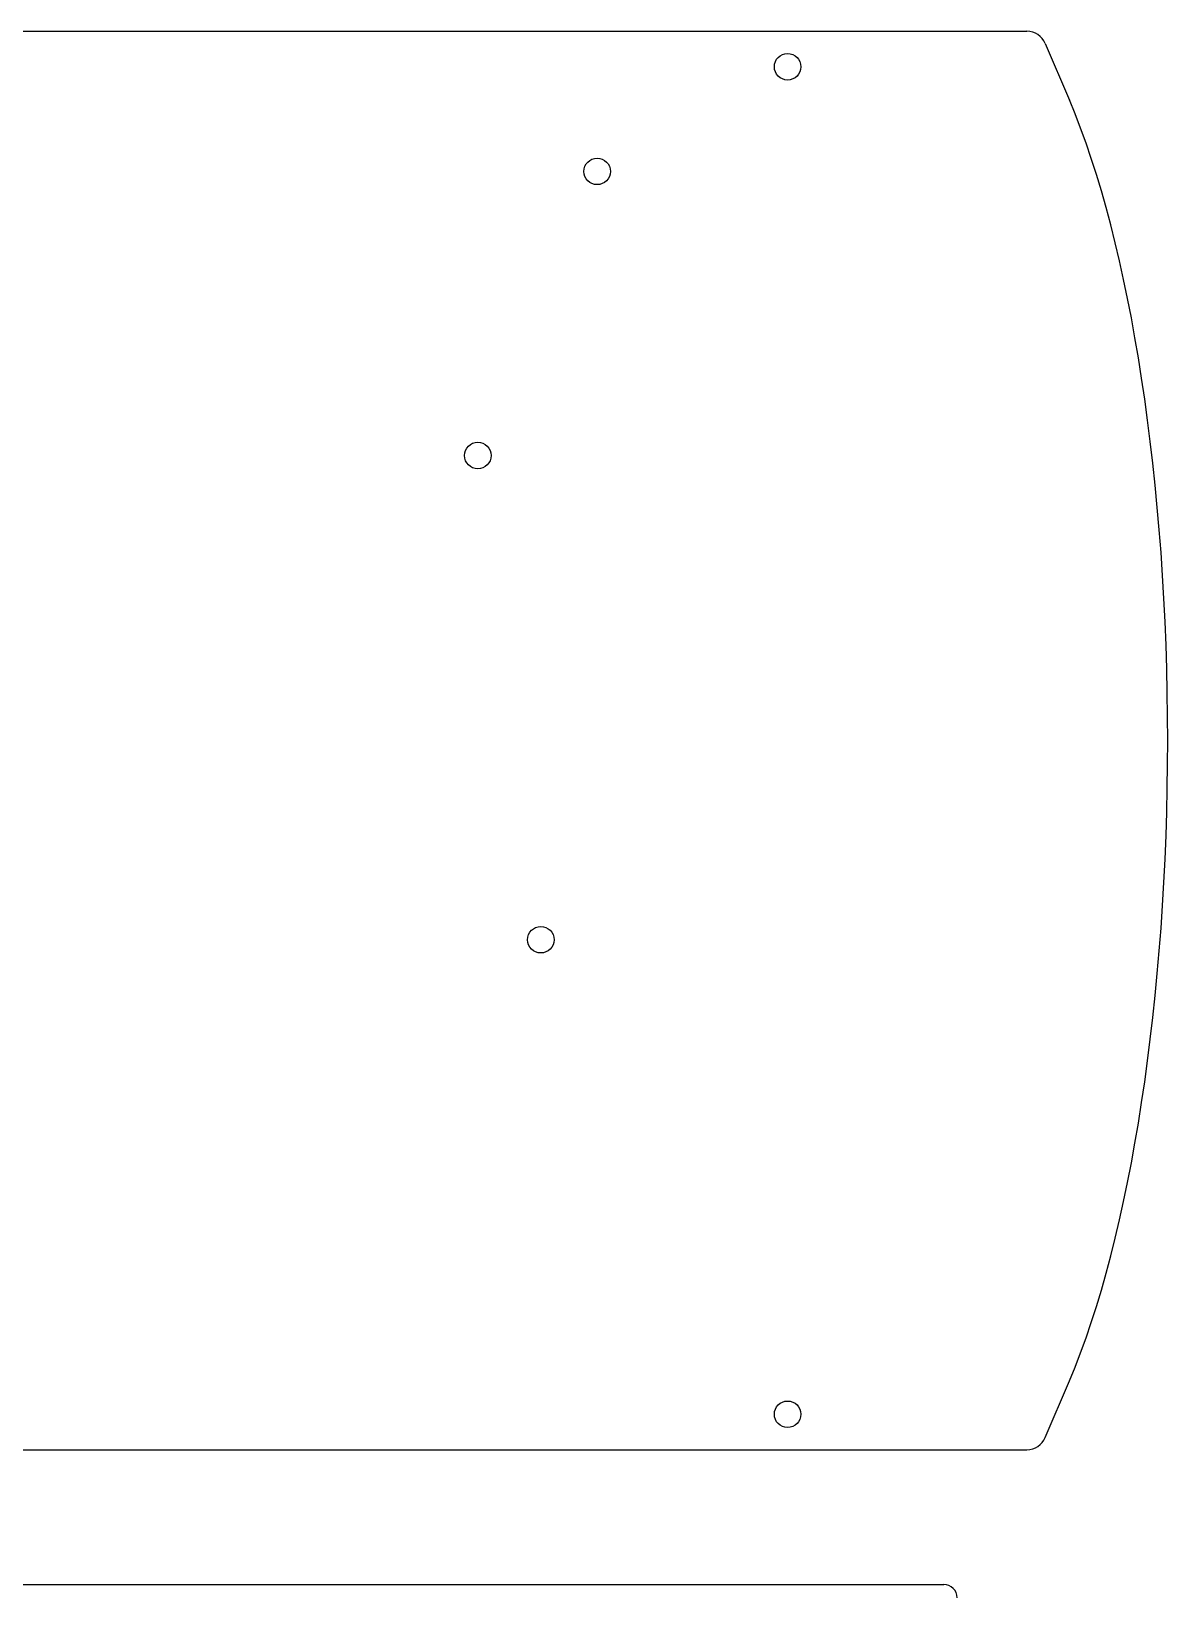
# Model space of a CAD drawing. Header units: millimetres. Extents: x -1211 to -100, y -1155 to 1320.
# Drawn here: x -208.4 to -122.6, y -670.1 to -552 of the extents above; entities that cross this region are included whole.
import ezdxf

# ---------------------------------------------------------------- set-up
doc = ezdxf.new("R2010")
doc.units = ezdxf.units.MM
doc.layers.get('0').update_dxf_attribs({"lineweight": 25, "true_color": 0xffffff})
doc.layers.add('f1', color=7, linetype='Continuous', lineweight=25, true_color=0x000000)

msp = doc.modelspace()

# ---------------------------------------------------------------- linework, layer by layer
for p, q in [((-460.35, -552), (-133.25, -552)), ((-131.87, -552.91), (-130.05, -557.18)), ((-131.87, -658.01), (-130.05, -653.75)), ((-460.35, -658.93), (-133.25, -658.93))]:
    msp.add_line(p, q)
for centre in [(-151.3, -554.67), (-165.67, -562.56), (-174.67, -583.98), (-151.3, -656.26)]:
    msp.add_circle(centre, 1)
for centre, radius, start, end in [((-133.25, -553.5), 1.5, 23.0738, 90), ((-133.25, -657.43), 1.5, 270, 336.9262), ((-139.52, -670.09), 1, 360, 90)]:
    msp.add_arc(centre, radius, start, end)
msp.add_ellipse((-139.63, -605.46), major_axis=(0, 58.46), ratio=0.29078, start_param=3.740536, end_param=5.684242)
at = {"layer": 'f1'}
msp.add_line((-424.32, -669.09), (-139.52, -669.09), dxfattribs=at)
msp.add_circle((-169.92, -620.48), 1, dxfattribs=at)

doc.saveas('drawing.dxf')
